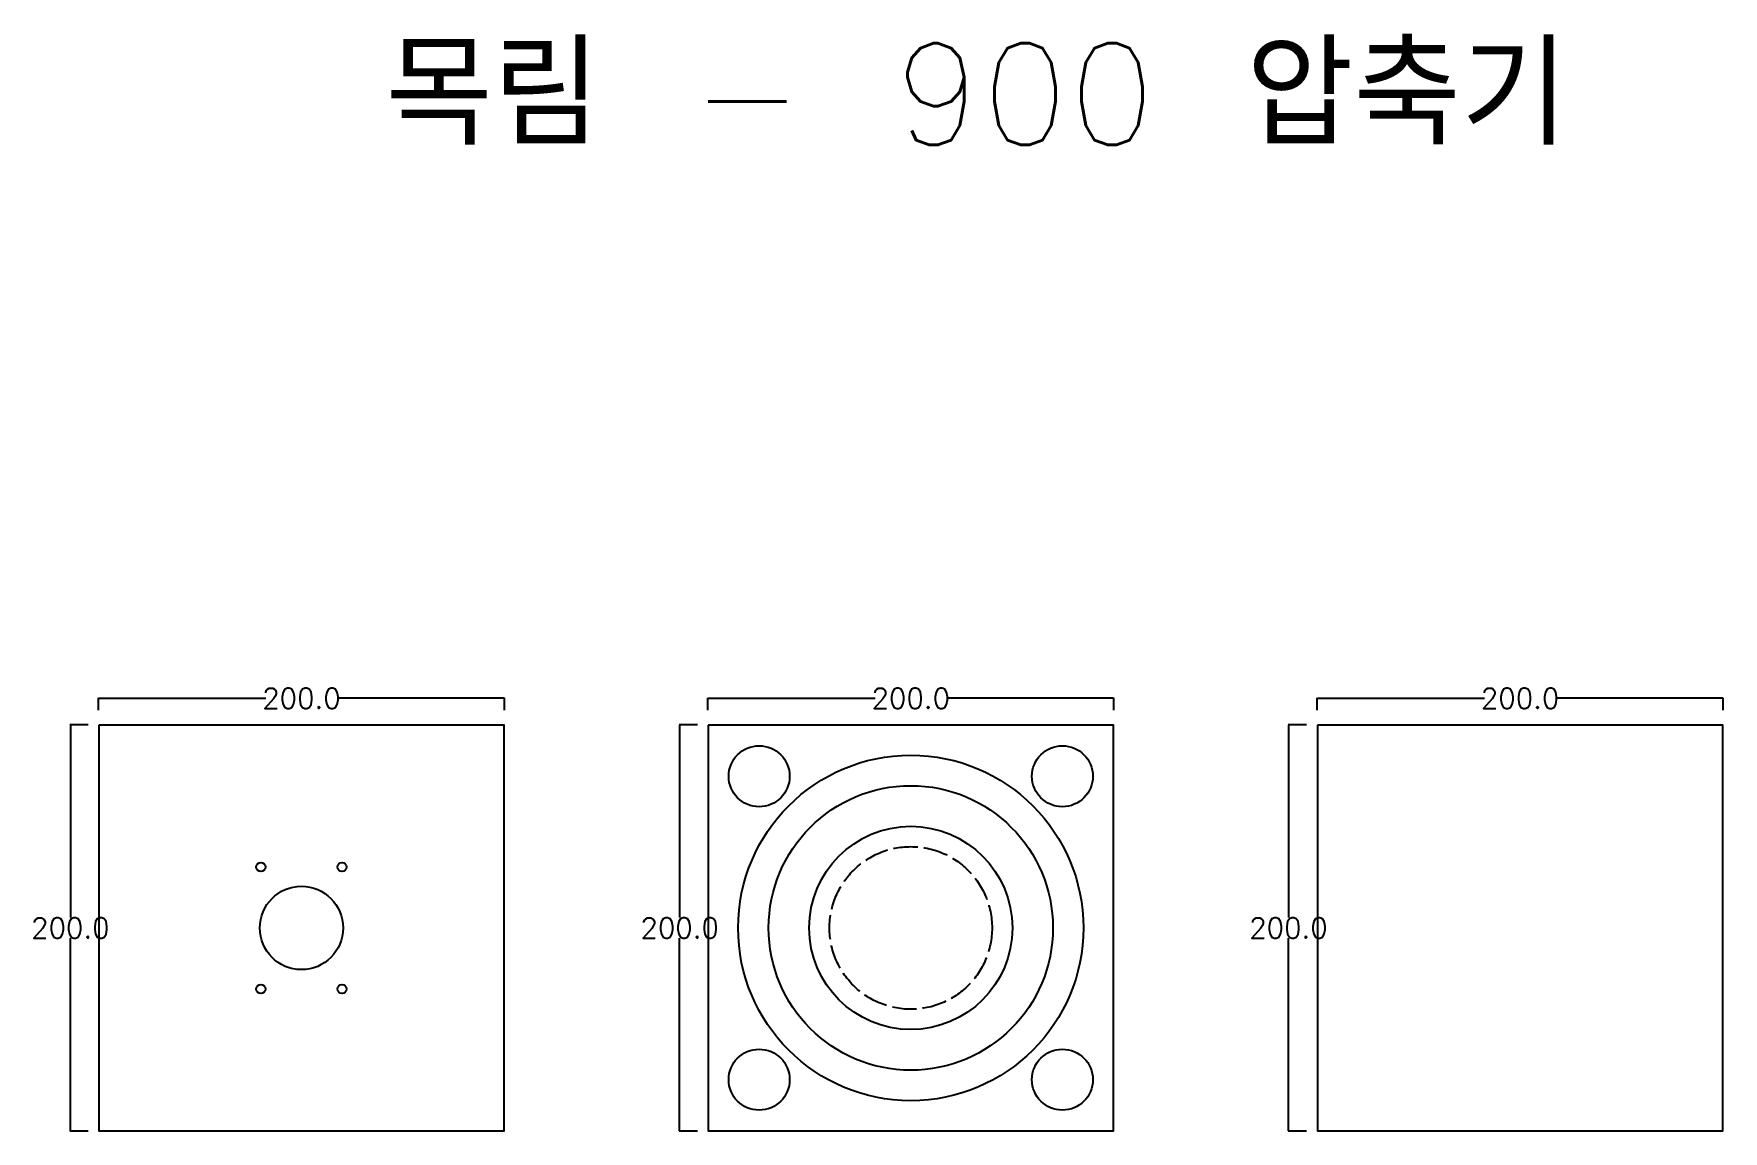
# Model space of a CAD drawing. Header units: millimetres. Extents: x 1867 to 2698, y 192 to 732.
import ezdxf

# ---------------------------------------------------------------- set-up
doc = ezdxf.new("R2010")
doc.units = ezdxf.units.MM
doc.linetypes.add('ACAD_ISO02W100', pattern=[15, 12, -3])
for name, color, linetype in [('TEXT', 7, 'Continuous'), ('볼트 구멍', 7, 'Continuous'), ('치구', 7, 'Continuous'), ('치수', 7, 'Continuous')]:
    doc.layers.add(name, color=color, linetype=linetype)
doc.styles.get("Standard").update_dxf_attribs({"font": 'txt.shx', "bigfont": 'whgtxt.shx'})
doc.dimstyles.get("Standard").update_dxf_attribs({"dimtxt": 7, "dimasz": 0.18, "dimexe": 0.18, "dimexo": 0.0625, "dimgap": 0.09, "dimtad": 0, "dimtih": 1, "dimtoh": 1, "dimdec": 1, "dimzin": 0, "dimdsep": 46, "dimtxsty": 'Standard', "dimcen": 0.09, "dimadec": 0, "dimazin": 0, "dimtfac": 1, "dimtdec": 1, "dimtofl": 0, "dimtmove": 0, "dimatfit": 3, "dimfxl": 0, "dimtolj": 1, "dimtzin": 0, "dimarcsym": 0})

# ---------------------------------------------------------------- blocks, each defined once
blk = doc.blocks.new('*D315')
at = {"layer": 'Defpoints', "color": 0}
for p in [(2098.35, 405.07), (1898.35, 399.18), (2098.35, 399.18)]:
    blk.add_point(p, dxfattribs=at)
at = {"layer": '치수', "color": 0, "lineweight": -2}
for p, q in [((1898.35, 399.25), (1898.35, 405.25)), ((1898.53, 405.07), (1980.76, 405.07)), ((2098.17, 405.07), (2015.94, 405.07)), ((2098.35, 399.25), (2098.35, 405.25))]:
    blk.add_line(p, q, dxfattribs=at)
at = {"layer": '치수', "color": 0}
for points in [[(1898.53, 405.1), (1898.53, 405.04), (1898.35, 405.07)], [(2098.17, 405.1), (2098.17, 405.04), (2098.35, 405.07)]]:
    blk.add_solid(points, dxfattribs=at)
at = {"layer": '치수', "color": 0, "insert": (1998.35, 405.07), "char_height": 10, "attachment_point": 5}
blk.add_mtext('\\A1;200.0', dxfattribs=at)
blk = doc.blocks.new('*D316')
at = {"layer": 'Defpoints', "color": 0}
for p in [(1893.46, 392.08), (1884.55, 192.08), (1893.46, 192.08)]:
    blk.add_point(p, dxfattribs=at)
at = {"layer": '치수', "color": 0, "lineweight": -2}
for p, q in [((1893.4, 392.08), (1884.37, 392.08)), ((1884.55, 391.9), (1884.55, 297.17)), ((1884.55, 192.26), (1884.55, 286.99)), ((1893.4, 192.08), (1884.37, 192.08))]:
    blk.add_line(p, q, dxfattribs=at)
at = {"layer": '치수', "color": 0}
for points in [[(1884.52, 391.9), (1884.58, 391.9), (1884.55, 392.08)], [(1884.52, 192.26), (1884.58, 192.26), (1884.55, 192.08)]]:
    blk.add_solid(points, dxfattribs=at)
at = {"layer": '치수', "color": 0, "insert": (1884.55, 292.08), "char_height": 10, "attachment_point": 5}
blk.add_mtext('\\A1;200.0', dxfattribs=at)
blk = doc.blocks.new('*D317')
at = {"layer": 'Defpoints', "color": 0}
for p in [(2698.35, 405.07), (2498.35, 399.18), (2698.35, 399.18)]:
    blk.add_point(p, dxfattribs=at)
at = {"layer": '치수', "color": 0, "lineweight": -2}
for p, q in [((2498.35, 399.25), (2498.35, 405.25)), ((2498.53, 405.07), (2580.76, 405.07)), ((2698.17, 405.07), (2615.94, 405.07)), ((2698.35, 399.25), (2698.35, 405.25))]:
    blk.add_line(p, q, dxfattribs=at)
at = {"layer": '치수', "color": 0}
for points in [[(2498.53, 405.1), (2498.53, 405.04), (2498.35, 405.07)], [(2698.17, 405.1), (2698.17, 405.04), (2698.35, 405.07)]]:
    blk.add_solid(points, dxfattribs=at)
at = {"layer": '치수', "color": 0, "insert": (2598.35, 405.07), "char_height": 10, "attachment_point": 5}
blk.add_mtext('\\A1;200.0', dxfattribs=at)
blk = doc.blocks.new('*D318')
at = {"layer": 'Defpoints', "color": 0}
for p in [(2398.35, 405.07), (2198.35, 399.18), (2398.35, 399.18)]:
    blk.add_point(p, dxfattribs=at)
at = {"layer": '치수', "color": 0, "lineweight": -2}
for p, q in [((2198.35, 399.25), (2198.35, 405.25)), ((2198.53, 405.07), (2280.76, 405.07)), ((2398.17, 405.07), (2315.94, 405.07)), ((2398.35, 399.25), (2398.35, 405.25))]:
    blk.add_line(p, q, dxfattribs=at)
at = {"layer": '치수', "color": 0}
for points in [[(2198.53, 405.1), (2198.53, 405.04), (2198.35, 405.07)], [(2398.17, 405.1), (2398.17, 405.04), (2398.35, 405.07)]]:
    blk.add_solid(points, dxfattribs=at)
at = {"layer": '치수', "color": 0, "insert": (2298.35, 405.07), "char_height": 10, "attachment_point": 5}
blk.add_mtext('\\A1;200.0', dxfattribs=at)
blk = doc.blocks.new('*D319')
at = {"layer": 'Defpoints', "color": 0}
for p in [(2193.46, 392.08), (2184.55, 192.08), (2193.46, 192.08)]:
    blk.add_point(p, dxfattribs=at)
at = {"layer": '치수', "color": 0, "lineweight": -2}
for p, q in [((2193.4, 392.08), (2184.37, 392.08)), ((2184.55, 391.9), (2184.55, 297.17)), ((2184.55, 192.26), (2184.55, 286.99)), ((2193.4, 192.08), (2184.37, 192.08))]:
    blk.add_line(p, q, dxfattribs=at)
at = {"layer": '치수', "color": 0}
for points in [[(2184.52, 391.9), (2184.58, 391.9), (2184.55, 392.08)], [(2184.52, 192.26), (2184.58, 192.26), (2184.55, 192.08)]]:
    blk.add_solid(points, dxfattribs=at)
at = {"layer": '치수', "color": 0, "insert": (2184.55, 292.08), "char_height": 10, "attachment_point": 5}
blk.add_mtext('\\A1;200.0', dxfattribs=at)
blk = doc.blocks.new('*D320')
at = {"layer": 'Defpoints', "color": 0}
for p in [(2493.21, 392.08), (2484.3, 192.08), (2493.21, 192.08)]:
    blk.add_point(p, dxfattribs=at)
at = {"layer": '치수', "color": 0, "lineweight": -2}
for p, q in [((2493.15, 392.08), (2484.12, 392.08)), ((2484.3, 391.9), (2484.3, 297.17)), ((2484.3, 192.26), (2484.3, 286.99)), ((2493.15, 192.08), (2484.12, 192.08))]:
    blk.add_line(p, q, dxfattribs=at)
at = {"layer": '치수', "color": 0}
for points in [[(2484.27, 391.9), (2484.33, 391.9), (2484.3, 392.08)], [(2484.27, 192.26), (2484.33, 192.26), (2484.3, 192.08)]]:
    blk.add_solid(points, dxfattribs=at)
at = {"layer": '치수', "color": 0, "insert": (2484.3, 292.08), "char_height": 10, "attachment_point": 5}
blk.add_mtext('\\A1;200.0', dxfattribs=at)

msp = doc.modelspace()

# ---------------------------------------------------------------- linework, layer by layer
at = {"layer": '볼트 구멍', "color": 3}
for centre, radius in [((2298.35, 292.08), 85), ((2298.35, 292.08), 70), ((2298.35, 292.08), 50), ((1978.35, 322.08), 2.25), ((2018.35, 322.08), 2.25), ((1998.35, 292.08), 20.5), ((1978.35, 262.08), 2.25), ((2018.35, 262.08), 2.25)]:
    msp.add_circle(centre, radius, dxfattribs=at)
at = {"layer": '볼트 구멍', "color": 4, "linetype": 'ACAD_ISO02W100'}
msp.add_circle((2298.35, 292.08), 40, dxfattribs=at)
at = {"layer": '치구'}
for points in [[(1898.6, 391.83), (1898.6, 192.33), (2098.1, 192.33), (2098.1, 391.83)], [(2198.6, 391.83), (2198.6, 192.33), (2398.1, 192.33), (2398.1, 391.83)], [(2498.6, 391.83), (2498.6, 192.33), (2698.1, 192.33), (2698.1, 391.83)]]:
    msp.add_lwpolyline(points, close=True, dxfattribs=at)
at = {"layer": '치구', "color": 0}
for centre in [(2223.7, 366.73), (2373, 366.73), (2223.7, 217.43), (2373, 217.43)]:
    msp.add_circle(centre, 15, dxfattribs=at)

# ---------------------------------------------------------------- texts
at = {"layer": 'TEXT', "color": 3}
msp.add_text('목림 - 900 압축기', height=50, dxfattribs=at).set_placement((2039.65, 677.36))

# ---------------------------------------------------------------- dimensions: what is measured, and where the dimension line sits
at = {"layer": '치수', "color": 4}
for base, p1, p2, picture, middle in [((2098.35, 405.07), (1898.35, 399.18), (2098.35, 399.18), '*D315', (1998.35, 405.07)), ((2398.35, 405.07), (2198.35, 399.18), (2398.35, 399.18), '*D318', (2298.35, 405.07)), ((2698.35, 405.07), (2498.35, 399.18), (2698.35, 399.18), '*D317', (2598.35, 405.07))]:
    dim = msp.add_linear_dim(base=base, p1=p1, p2=p2, dimstyle='Standard', override={"dimtxt": 10}, dxfattribs=at)
    dim.commit()
    dim.dimension.update_dxf_attribs({"geometry": picture, "text_midpoint": middle})
for base, p1, p2, picture, middle in [((1884.55, 192.08), (1893.46, 392.08), (1893.46, 192.08), '*D316', (1884.55, 292.08)), ((2184.55, 192.08), (2193.46, 392.08), (2193.46, 192.08), '*D319', (2184.55, 292.08)), ((2484.3, 192.08), (2493.21, 392.08), (2493.21, 192.08), '*D320', (2484.3, 292.08))]:
    dim = msp.add_linear_dim(base=base, p1=p1, p2=p2, angle=90, dimstyle='Standard', override={"dimtxt": 10}, dxfattribs=at)
    dim.commit()
    dim.dimension.update_dxf_attribs({"geometry": picture, "text_midpoint": middle})

doc.saveas('drawing.dxf')
